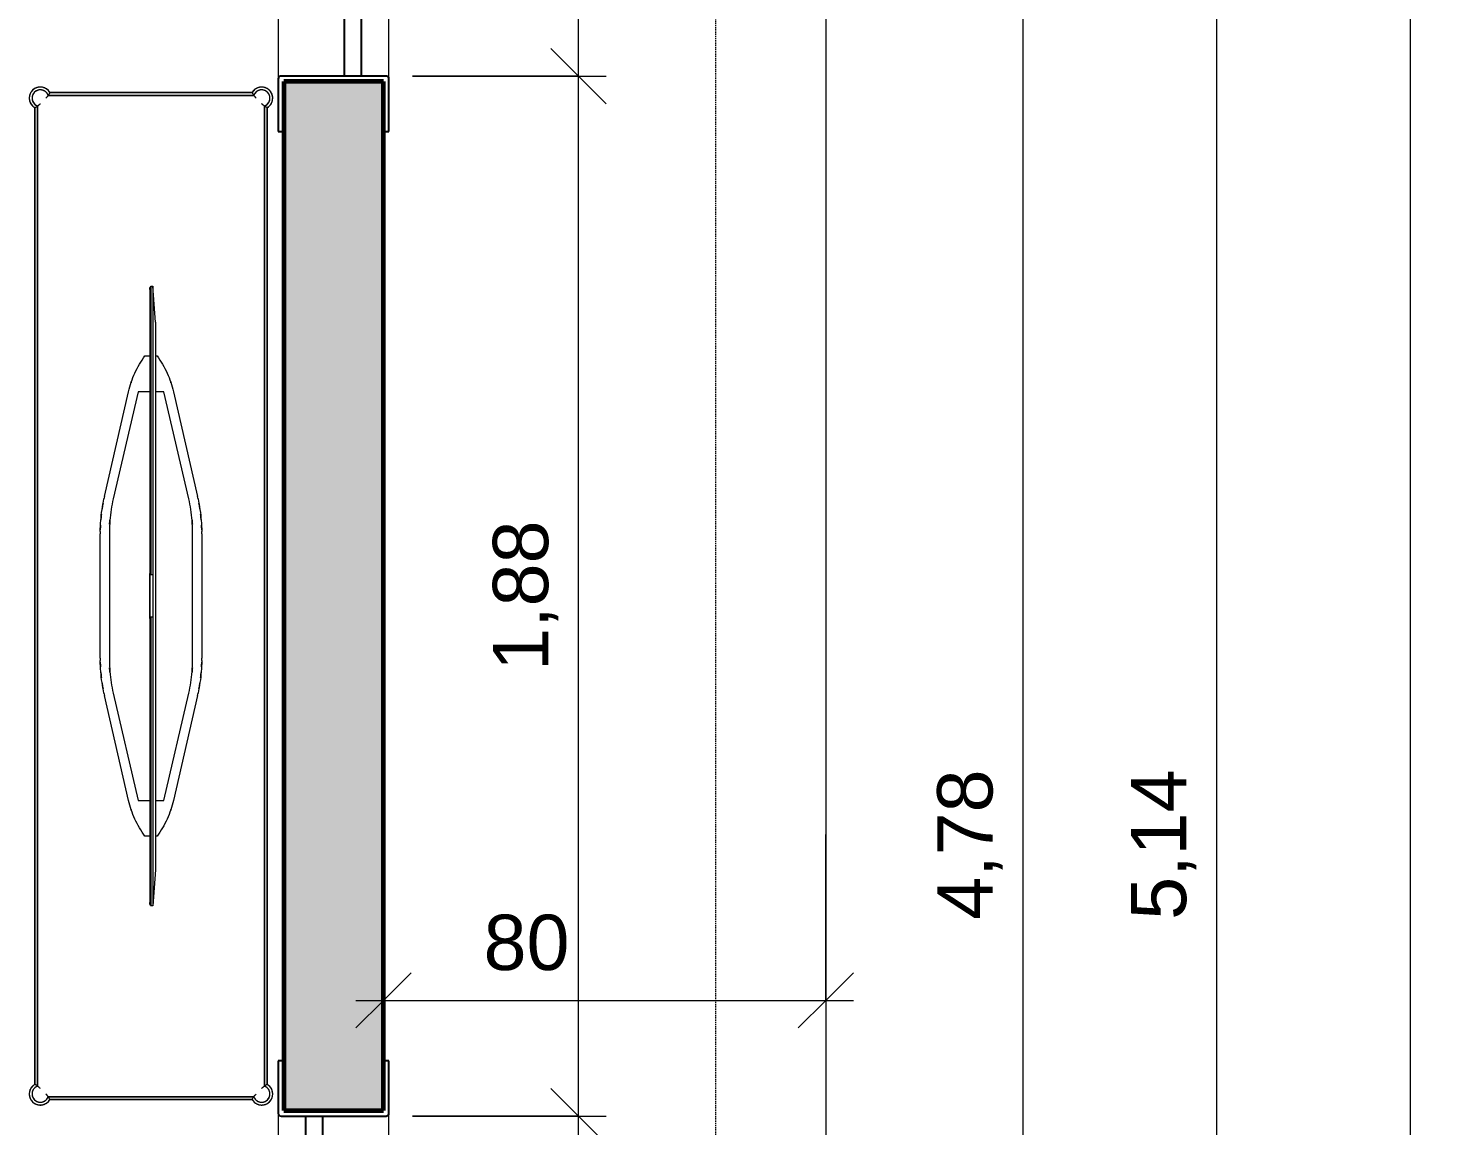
# Model space of a CAD drawing. Header units: millimetres. Extents: x -168557 to 193771, y -108373 to 197278.
# Drawn here: x 189040 to 191588, y -11267 to -9283 of the extents above; entities that cross this region are included whole.
import ezdxf

# ---------------------------------------------------------------- set-up
doc = ezdxf.new("R2010")
doc.units = ezdxf.units.MM
doc.linetypes.add('Overhead', pattern=[3.96875, 2.38125, -1.5875])
for name, color, linetype, lineweight in [('A-ANNO-DIMS', 211, 'Continuous', 9), ('A-ANNO-DIMS-50', 211, 'Continuous', 9), ('A-DETL', 90, 'Continuous', 9), ('A-FLOR-OVHD', 1, 'Overhead', 9), ('A-GLAZ', 151, 'Continuous', 9), ('A-WALL', 113, 'Continuous', 9), ('A-WALL-PATT', 111, 'Continuous', 25), ('I-FURN', 30, 'Continuous', 9)]:
    doc.layers.add(name, color=color, linetype=linetype, lineweight=lineweight)
doc.styles.add('@Arial Unicode MS_1', font='ARIALUNI.TTF', dxfattribs={"height": 100})
doc.dimstyles.new('CRT_-__Metros_-_Linha_de_chamada_3_5_mm_2', dxfattribs={"dimscale": 304.8, "dimtxt": 100.584485, "dimasz": 0.328084, "dimexe": 0.164042, "dimexo": 0.0625, "dimgap": 0.082021, "dimtad": 1, "dimdec": 0, "dimlfac": 0.1, "dimdsep": 46, "dimtxsty": '@Arial Unicode MS_1', "dimblk1": 'OBLIQUE', "dimblk2": 'OBLIQUE', "dimsah": 1, "dimcen": 0.09, "dimdle": 0.164042, "dimazin": 0, "dimtfac": 1, "dimtdec": 4, "dimtix": 1, "dimtmove": 0, "dimatfit": 3, "dimfxl": 0.984252, "dimfxlon": 1, "dimtvp": 1, "dimtolj": 1, "dimtzin": 0, "dimarcsym": 2})
doc.dimstyles.new('CRT_-__Metros_-_Linha_de_chamada_3_5_mm_3', dxfattribs={"dimscale": 304.8, "dimtxt": 100.584485, "dimasz": 0.328084, "dimexe": 0.164042, "dimexo": 0.0625, "dimgap": 0.082021, "dimtad": 1, "dimlfac": 0.001, "dimrnd": 0.01, "dimzin": 0, "dimdsep": 46, "dimtxsty": '@Arial Unicode MS_1', "dimblk1": 'OBLIQUE', "dimblk2": 'OBLIQUE', "dimsah": 1, "dimcen": 0.09, "dimdle": 0.164042, "dimazin": 0, "dimtfac": 1, "dimtdec": 4, "dimtix": 1, "dimtmove": 0, "dimatfit": 3, "dimfxl": 0.984252, "dimfxlon": 1, "dimtvp": 1, "dimtolj": 1, "dimtzin": 0, "dimarcsym": 2})
doc.dimstyles.new('CRT_-__Metros_-_Linha_de_chamada_3_5_mm_6', dxfattribs={"dimscale": 304.8, "dimtxt": 100.584485, "dimasz": 0.328084, "dimexe": 0.164042, "dimexo": 0.0625, "dimgap": 0.082021, "dimtad": 1, "dimdec": 0, "dimlfac": 0.1, "dimdsep": 46, "dimtxsty": '@Arial Unicode MS_1', "dimblk1": 'OBLIQUE', "dimblk2": 'OBLIQUE', "dimsah": 1, "dimcen": 0.09, "dimdle": 0.164042, "dimazin": 0, "dimtfac": 1, "dimtdec": 4, "dimtix": 1, "dimtmove": 2, "dimatfit": 3, "dimfxl": 0.984252, "dimfxlon": 1, "dimtvp": 1, "dimtolj": 1, "dimtzin": 0, "dimarcsym": 2})

# ---------------------------------------------------------------- blocks, each defined once
blk = doc.blocks.new('Janela basculante e folha fixa - 80 x 160 cm-4197830-TERREO')
at = {"layer": 'A-GLAZ', "lineweight": 25}
for p, q in [((-413.2, 100), (-508.2, 100)), ((-508.2, 100), (-508.2, 90)), ((-408.2, -95), (-408.2, 95)), ((391.8, 95), (391.8, -95)), ((491.8, 100), (396.8, 100)), ((491.8, 90), (491.8, 100)), ((-408.2, -50), (-408.2, -20)), ((-408.2, -20), (391.8, -20)), ((391.8, -20), (391.8, -50)), ((391.8, -50), (-408.2, -50)), ((-508.2, -90), (-508.2, -100)), ((-508.2, -100), (-413.2, -100)), ((396.8, -100), (491.8, -100)), ((491.8, -100), (491.8, -90))]:
    blk.add_line(p, q, dxfattribs=at)
at = {"layer": 'A-GLAZ'}
for p, q in [((-418.2, -90), (-418.2, 90)), ((396.8, 100), (-413.2, 100)), ((401.8, 90), (401.8, -90)), ((-413.2, -100), (396.8, -100))]:
    blk.add_line(p, q, dxfattribs=at)
at = {"layer": 'A-GLAZ', "lineweight": 25}
for centre, start, end in [((-413.2, 95), 360, 90), ((396.8, 95), 90, 180), ((-413.2, -95), 270, 360), ((396.8, -95), 180, 270)]:
    blk.add_arc(centre, 5, start, end, dxfattribs=at)
at = {"layer": 'A-GLAZ'}
for points, knots in [([(-413.2, 100), (-412.7, 100), (-412.1, 99.9), (-411.3, 99.6), (-410.8, 99.4), (-410.4, 99.2), (-410.1, 98.9), (-409.7, 98.6), (-409.4, 98.3), (-409.1, 98), (-408.8, 97.5), (-408.6, 96.9), (-408.3, 96.1), (-408.2, 95.4), (-408.2, 95)], [0, 0, 0, 0, 0.166667, 0.25, 0.333333, 0.375, 0.416667, 0.5, 0.541667, 0.583333, 0.666667, 0.75, 0.833333, 1, 1, 1, 1]), ([(396.8, 100), (396.4, 100), (395.7, 99.9), (394.9, 99.6), (394.4, 99.4), (394, 99.2), (393.7, 98.9), (393.3, 98.6), (393, 98.3), (392.8, 98), (392.5, 97.5), (392.2, 96.9), (391.9, 96.1), (391.8, 95.4), (391.8, 95)], [0, 0, 0, 0, 0.166667, 0.25, 0.333333, 0.375, 0.416667, 0.5, 0.541667, 0.583333, 0.666667, 0.75, 0.833333, 1, 1, 1, 1]), ([(-408.2, -95), (-408.2, -95.4), (-408.3, -96.1), (-408.6, -96.9), (-408.8, -97.5), (-409.1, -98), (-409.4, -98.3), (-409.7, -98.6), (-410.1, -99), (-410.6, -99.3), (-411, -99.5), (-411.4, -99.7), (-412.1, -99.9), (-412.7, -100), (-413.2, -100)], [0, 0, 0, 0, 0.166667, 0.25, 0.333333, 0.416667, 0.458333, 0.5, 0.583333, 0.666667, 0.708333, 0.75, 0.833333, 1, 1, 1, 1]), ([(391.8, -95), (391.8, -95.4), (391.9, -96.1), (392.2, -96.9), (392.5, -97.5), (392.8, -98), (393, -98.3), (393.3, -98.6), (393.8, -99), (394.2, -99.3), (394.6, -99.5), (395, -99.7), (395.7, -99.9), (396.4, -100), (396.8, -100)], [0, 0, 0, 0, 0.166667, 0.25, 0.333333, 0.416667, 0.458333, 0.5, 0.583333, 0.666667, 0.708333, 0.75, 0.833333, 1, 1, 1, 1])]:
    blk.add_open_spline(points, degree=3, knots=knots, dxfattribs=at)
blk = doc.blocks.new('Janela basculante e folha fixa - 80 x 160 cm-4197805-TERREO')
at = {"layer": 'A-GLAZ', "lineweight": 25}
for p, q in [((-413.2, 100), (-508.2, 100)), ((-508.2, 100), (-508.2, 90)), ((-408.2, -95), (-408.2, 95)), ((391.8, 95), (391.8, -95)), ((491.8, 100), (396.8, 100)), ((491.8, 90), (491.8, 100)), ((-408.2, -50), (-408.2, -20)), ((-408.2, -20), (391.8, -20)), ((391.8, -20), (391.8, -50)), ((391.8, -50), (-408.2, -50)), ((-508.2, -90), (-508.2, -100)), ((-508.2, -100), (-413.2, -100)), ((396.8, -100), (491.8, -100)), ((491.8, -100), (491.8, -90))]:
    blk.add_line(p, q, dxfattribs=at)
at = {"layer": 'A-GLAZ'}
for p, q in [((-418.2, -90), (-418.2, 90)), ((396.8, 100), (-413.2, 100)), ((401.8, 90), (401.8, -90)), ((-413.2, -100), (396.8, -100))]:
    blk.add_line(p, q, dxfattribs=at)
at = {"layer": 'A-GLAZ', "lineweight": 25}
for centre, start, end in [((-413.2, 95), 360, 90), ((396.8, 95), 90, 180), ((-413.2, -95), 270, 360), ((396.8, -95), 180, 270)]:
    blk.add_arc(centre, 5, start, end, dxfattribs=at)
at = {"layer": 'A-GLAZ'}
for points, knots in [([(-413.2, 100), (-412.7, 100), (-412.1, 99.9), (-411.3, 99.6), (-410.8, 99.4), (-410.4, 99.2), (-410.1, 98.9), (-409.7, 98.6), (-409.4, 98.3), (-409.1, 98), (-408.8, 97.5), (-408.6, 96.9), (-408.3, 96.1), (-408.2, 95.4), (-408.2, 95)], [0, 0, 0, 0, 0.166667, 0.25, 0.333333, 0.375, 0.416667, 0.5, 0.541667, 0.583333, 0.666667, 0.75, 0.833333, 1, 1, 1, 1]), ([(396.8, 100), (396.4, 100), (395.7, 99.9), (394.9, 99.6), (394.4, 99.4), (394, 99.2), (393.7, 98.9), (393.3, 98.6), (393, 98.3), (392.8, 98), (392.5, 97.5), (392.2, 96.9), (391.9, 96.1), (391.8, 95.4), (391.8, 95)], [0, 0, 0, 0, 0.166667, 0.25, 0.333333, 0.375, 0.416667, 0.5, 0.541667, 0.583333, 0.666667, 0.75, 0.833333, 1, 1, 1, 1]), ([(-408.2, -95), (-408.2, -95.4), (-408.3, -96.1), (-408.6, -96.9), (-408.8, -97.5), (-409.1, -98), (-409.4, -98.3), (-409.7, -98.6), (-410.1, -99), (-410.6, -99.3), (-411, -99.5), (-411.4, -99.7), (-412.1, -99.9), (-412.7, -100), (-413.2, -100)], [0, 0, 0, 0, 0.166667, 0.25, 0.333333, 0.416667, 0.458333, 0.5, 0.583333, 0.666667, 0.708333, 0.75, 0.833333, 1, 1, 1, 1]), ([(391.8, -95), (391.8, -95.4), (391.9, -96.1), (392.2, -96.9), (392.5, -97.5), (392.8, -98), (393, -98.3), (393.3, -98.6), (393.8, -99), (394.2, -99.3), (394.6, -99.5), (395, -99.7), (395.7, -99.9), (396.4, -100), (396.8, -100)], [0, 0, 0, 0, 0.166667, 0.25, 0.333333, 0.416667, 0.458333, 0.5, 0.583333, 0.666667, 0.708333, 0.75, 0.833333, 1, 1, 1, 1])]:
    blk.add_open_spline(points, degree=3, knots=knots, dxfattribs=at)
blk = doc.blocks.new('Blks_Mob_Mesa de Cabeceira Cômoda - Azul Petróleo-3563529-TERREO')
at = {"layer": 'I-FURN', "color": 254}
for p, q in [((885.9, 205), (-885.9, 205)), ((-885.9, 205), (885.9, 205)), ((882.7, 210), (-882.7, 210)), ((-882.7, 210), (882.7, 210)), ((-910, 182.7), (-910, -182.7)), ((-910, -182.7), (-910, 182.7)), ((-905, 185.9), (-905, -185.9)), ((-905, -185.9), (-905, 185.9)), ((905, -185.9), (905, 185.9)), ((905, 185.9), (905, -185.9)), ((910, -182.7), (910, 182.7)), ((910, 182.7), (910, -182.7)), ((-885.9, -205), (885.9, -205)), ((885.9, -205), (-885.9, -205)), ((-882.7, -210), (882.7, -210)), ((882.7, -210), (-882.7, -210))]:
    blk.add_line(p, q, dxfattribs=at)
at = {"layer": 'I-FURN', "color": 254, "flags": 128}
for points in [[(-882.7, 210), (-883.1, 210.7), (-883.5, 211.4), (-884, 212), (-884.5, 212.6), (-885, 213.2), (-885.6, 213.8), (-886.1, 214.4), (-886.7, 214.9), (-887.3, 215.5), (-887.9, 216), (-888.6, 216.4), (-889.3, 216.9), (-889.9, 217.3), (-890.6, 217.7), (-891.4, 218), (-892.1, 218.4), (-892.8, 218.7), (-893.6, 218.9), (-894.3, 219.2), (-895.1, 219.4), (-895.9, 219.6), (-896.7, 219.7), (-897.5, 219.8), (-898.3, 219.9), (-899.1, 220), (-899.9, 220), (-900.7, 220), (-901.5, 219.9), (-902.3, 219.9), (-903, 219.8), (-903.8, 219.6), (-904.6, 219.5), (-905.4, 219.3), (-906.2, 219), (-906.9, 218.8), (-907.7, 218.5), (-908.4, 218.2), (-909.1, 217.8), (-909.8, 217.4), (-910.5, 217), (-911.2, 216.6), (-911.8, 216.1), (-912.5, 215.6), (-913.1, 215.1), (-913.7, 214.6), (-914.2, 214), (-914.8, 213.5), (-915.3, 212.9), (-915.8, 212.2), (-916.3, 211.6), (-916.8, 210.9), (-917.2, 210.2), (-917.6, 209.6), (-917.9, 208.8), (-918.3, 208.1), (-918.6, 207.4), (-918.9, 206.6), (-919.1, 205.9), (-919.3, 205.1), (-919.5, 204.3), (-919.7, 203.5), (-919.8, 202.8), (-919.9, 202), (-920, 201.2), (-920, 200.4), (-920, 199.6), (-920, 198.8), (-919.9, 198), (-919.8, 197.2), (-919.7, 196.4), (-919.5, 195.6), (-919.3, 194.8), (-919.1, 194.1), (-918.8, 193.3), (-918.6, 192.5), (-918.2, 191.8), (-917.9, 191.1), (-917.5, 190.4), (-917.1, 189.7), (-916.7, 189), (-916.3, 188.3), (-915.8, 187.7), (-915.3, 187.1), (-914.7, 186.5), (-914.2, 185.9), (-913.6, 185.3), (-913, 184.8), (-912.4, 184.3), (-911.8, 183.8), (-911.1, 183.4), (-910.4, 182.9), (-910, 182.7)], [(-885.9, 205), (-886.1, 205.6), (-886.3, 206.1), (-886.6, 206.7), (-886.8, 207.2), (-887.1, 207.7), (-887.5, 208.2), (-887.8, 208.7), (-888.1, 209.2), (-888.5, 209.7), (-888.9, 210.1), (-889.3, 210.5), (-889.8, 211), (-890.2, 211.4), (-890.7, 211.7), (-891.2, 212.1), (-891.6, 212.5), (-892.1, 212.8), (-892.7, 213.1), (-893.2, 213.4), (-893.7, 213.6), (-894.3, 213.9), (-894.8, 214.1), (-895.4, 214.3), (-896, 214.5), (-896.6, 214.6), (-897.2, 214.7), (-897.7, 214.8), (-898.3, 214.9), (-898.9, 215), (-899.5, 215), (-900.1, 215), (-900.7, 215), (-901.3, 214.9), (-901.9, 214.9), (-902.5, 214.8), (-903.1, 214.7), (-903.7, 214.5), (-904.3, 214.4), (-904.8, 214.2), (-905.4, 214), (-906, 213.8), (-906.5, 213.5), (-907, 213.2), (-907.6, 212.9), (-908.1, 212.6), (-908.6, 212.3), (-909.1, 211.9), (-909.5, 211.6), (-910, 211.2), (-910.4, 210.8), (-910.9, 210.4), (-911.3, 209.9), (-911.6, 209.5), (-912, 209), (-912.4, 208.5), (-912.7, 208), (-913, 207.5), (-913.3, 207), (-913.6, 206.4), (-913.8, 205.9), (-914, 205.3), (-914.2, 204.7), (-914.4, 204.2), (-914.6, 203.6), (-914.7, 203), (-914.8, 202.4), (-914.9, 201.8), (-914.9, 201.2), (-915, 200.6), (-915, 200), (-915, 199.4), (-915, 198.8), (-914.9, 198.2), (-914.8, 197.6), (-914.7, 197), (-914.6, 196.5), (-914.4, 195.9), (-914.2, 195.3), (-914, 194.7), (-913.8, 194.2), (-913.6, 193.6), (-913.3, 193.1), (-913, 192.6), (-912.7, 192.1), (-912.4, 191.6), (-912, 191.1), (-911.7, 190.6), (-911.3, 190.1), (-910.9, 189.7), (-910.5, 189.3), (-910, 188.8), (-909.6, 188.5), (-909.1, 188.1), (-908.6, 187.7), (-908.1, 187.4), (-907.6, 187.1), (-907.1, 186.8), (-906.6, 186.5), (-906, 186.3), (-905.5, 186), (-905, 185.9)], [(910, 182.7), (910.7, 183.1), (911.4, 183.5), (912, 184), (912.6, 184.5), (913.2, 185), (913.8, 185.6), (914.4, 186.1), (914.9, 186.7), (915.5, 187.3), (916, 187.9), (916.4, 188.6), (916.9, 189.3), (917.3, 189.9), (917.7, 190.6), (918, 191.4), (918.4, 192.1), (918.7, 192.8), (918.9, 193.6), (919.2, 194.3), (919.4, 195.1), (919.6, 195.9), (919.7, 196.7), (919.8, 197.5), (919.9, 198.3), (920, 199.1), (920, 199.9), (920, 200.7), (919.9, 201.5), (919.9, 202.3), (919.8, 203), (919.6, 203.8), (919.5, 204.6), (919.3, 205.4), (919, 206.2), (918.8, 206.9), (918.5, 207.7), (918.2, 208.4), (917.8, 209.1), (917.4, 209.8), (917, 210.5), (916.6, 211.2), (916.1, 211.8), (915.6, 212.5), (915.1, 213.1), (914.6, 213.7), (914, 214.2), (913.5, 214.8), (912.9, 215.3), (912.2, 215.8), (911.6, 216.3), (910.9, 216.8), (910.2, 217.2), (909.6, 217.6), (908.8, 217.9), (908.1, 218.3), (907.4, 218.6), (906.6, 218.9), (905.9, 219.1), (905.1, 219.3), (904.3, 219.5), (903.5, 219.7), (902.8, 219.8), (902, 219.9), (901.2, 220), (900.4, 220), (899.6, 220), (898.8, 220), (898, 219.9), (897.2, 219.8), (896.4, 219.7), (895.6, 219.5), (894.8, 219.3), (894.1, 219.1), (893.3, 218.8), (892.5, 218.6), (891.8, 218.2), (891.1, 217.9), (890.4, 217.5), (889.7, 217.1), (889, 216.7), (888.3, 216.3), (887.7, 215.8), (887.1, 215.3), (886.5, 214.7), (885.9, 214.2), (885.3, 213.6), (884.8, 213), (884.3, 212.4), (883.8, 211.8), (883.4, 211.1), (882.9, 210.4), (882.7, 210)], [(905, 185.9), (905.6, 186.1), (906.1, 186.3), (906.7, 186.6), (907.2, 186.8), (907.7, 187.1), (908.2, 187.5), (908.7, 187.8), (909.2, 188.1), (909.7, 188.5), (910.1, 188.9), (910.5, 189.3), (911, 189.8), (911.4, 190.2), (911.7, 190.7), (912.1, 191.2), (912.5, 191.6), (912.8, 192.1), (913.1, 192.7), (913.4, 193.2), (913.6, 193.7), (913.9, 194.3), (914.1, 194.8), (914.3, 195.4), (914.5, 196), (914.6, 196.6), (914.7, 197.2), (914.8, 197.7), (914.9, 198.3), (915, 198.9), (915, 199.5), (915, 200.1), (915, 200.7), (914.9, 201.3), (914.9, 201.9), (914.8, 202.5), (914.7, 203.1), (914.5, 203.7), (914.4, 204.3), (914.2, 204.8), (914, 205.4), (913.8, 206), (913.5, 206.5), (913.2, 207), (912.9, 207.6), (912.6, 208.1), (912.3, 208.6), (911.9, 209.1), (911.6, 209.5), (911.2, 210), (910.8, 210.4), (910.4, 210.9), (909.9, 211.3), (909.5, 211.6), (909, 212), (908.5, 212.4), (908, 212.7), (907.5, 213), (907, 213.3), (906.4, 213.6), (905.9, 213.8), (905.3, 214), (904.7, 214.2), (904.2, 214.4), (903.6, 214.6), (903, 214.7), (902.4, 214.8), (901.8, 214.9), (901.2, 214.9), (900.6, 215), (900, 215), (899.4, 215), (898.8, 215), (898.2, 214.9), (897.6, 214.8), (897, 214.7), (896.5, 214.6), (895.9, 214.4), (895.3, 214.2), (894.7, 214), (894.2, 213.8), (893.6, 213.6), (893.1, 213.3), (892.6, 213), (892.1, 212.7), (891.6, 212.4), (891.1, 212), (890.6, 211.7), (890.1, 211.3), (889.7, 210.9), (889.3, 210.5), (888.8, 210), (888.5, 209.6), (888.1, 209.1), (887.7, 208.6), (887.4, 208.1), (887.1, 207.6), (886.8, 207.1), (886.5, 206.6), (886.3, 206), (886, 205.5), (885.9, 205)], [(-910, -182.7), (-910.7, -183.1), (-911.4, -183.5), (-912, -184), (-912.6, -184.5), (-913.2, -185), (-913.8, -185.6), (-914.4, -186.1), (-914.9, -186.7), (-915.5, -187.3), (-916, -187.9), (-916.4, -188.6), (-916.9, -189.3), (-917.3, -189.9), (-917.7, -190.6), (-918, -191.4), (-918.4, -192.1), (-918.7, -192.8), (-918.9, -193.6), (-919.2, -194.3), (-919.4, -195.1), (-919.6, -195.9), (-919.7, -196.7), (-919.8, -197.5), (-919.9, -198.3), (-920, -199.1), (-920, -199.9), (-920, -200.7), (-919.9, -201.5), (-919.9, -202.3), (-919.8, -203), (-919.6, -203.8), (-919.5, -204.6), (-919.3, -205.4), (-919, -206.2), (-918.8, -206.9), (-918.5, -207.7), (-918.2, -208.4), (-917.8, -209.1), (-917.4, -209.8), (-917, -210.5), (-916.6, -211.2), (-916.1, -211.8), (-915.6, -212.5), (-915.1, -213.1), (-914.6, -213.7), (-914, -214.2), (-913.5, -214.8), (-912.9, -215.3), (-912.2, -215.8), (-911.6, -216.3), (-910.9, -216.8), (-910.2, -217.2), (-909.6, -217.6), (-908.8, -217.9), (-908.1, -218.3), (-907.4, -218.6), (-906.6, -218.9), (-905.9, -219.1), (-905.1, -219.3), (-904.3, -219.5), (-903.5, -219.7), (-902.8, -219.8), (-902, -219.9), (-901.2, -220), (-900.4, -220), (-899.6, -220), (-898.8, -220), (-898, -219.9), (-897.2, -219.8), (-896.4, -219.7), (-895.6, -219.5), (-894.8, -219.3), (-894.1, -219.1), (-893.3, -218.8), (-892.5, -218.6), (-891.8, -218.2), (-891.1, -217.9), (-890.4, -217.5), (-889.7, -217.1), (-889, -216.7), (-888.3, -216.3), (-887.7, -215.8), (-887.1, -215.3), (-886.5, -214.7), (-885.9, -214.2), (-885.3, -213.6), (-884.8, -213), (-884.3, -212.4), (-883.8, -211.8), (-883.4, -211.1), (-882.9, -210.4), (-882.7, -210)], [(-905, -185.9), (-905.6, -186.1), (-906.1, -186.3), (-906.7, -186.6), (-907.2, -186.8), (-907.7, -187.1), (-908.2, -187.5), (-908.7, -187.8), (-909.2, -188.1), (-909.7, -188.5), (-910.1, -188.9), (-910.5, -189.3), (-911, -189.8), (-911.4, -190.2), (-911.7, -190.7), (-912.1, -191.2), (-912.5, -191.6), (-912.8, -192.1), (-913.1, -192.7), (-913.4, -193.2), (-913.6, -193.7), (-913.9, -194.3), (-914.1, -194.8), (-914.3, -195.4), (-914.5, -196), (-914.6, -196.6), (-914.7, -197.2), (-914.8, -197.7), (-914.9, -198.3), (-915, -198.9), (-915, -199.5), (-915, -200.1), (-915, -200.7), (-914.9, -201.3), (-914.9, -201.9), (-914.8, -202.5), (-914.7, -203.1), (-914.5, -203.7), (-914.4, -204.3), (-914.2, -204.8), (-914, -205.4), (-913.8, -206), (-913.5, -206.5), (-913.2, -207), (-912.9, -207.6), (-912.6, -208.1), (-912.3, -208.6), (-911.9, -209.1), (-911.6, -209.5), (-911.2, -210), (-910.8, -210.4), (-910.4, -210.9), (-909.9, -211.3), (-909.5, -211.6), (-909, -212), (-908.5, -212.4), (-908, -212.7), (-907.5, -213), (-907, -213.3), (-906.4, -213.6), (-905.9, -213.8), (-905.3, -214), (-904.7, -214.2), (-904.2, -214.4), (-903.6, -214.6), (-903, -214.7), (-902.4, -214.8), (-901.8, -214.9), (-901.2, -214.9), (-900.6, -215), (-900, -215), (-899.4, -215), (-898.8, -215), (-898.2, -214.9), (-897.6, -214.8), (-897, -214.7), (-896.5, -214.6), (-895.9, -214.4), (-895.3, -214.2), (-894.7, -214), (-894.2, -213.8), (-893.6, -213.6), (-893.1, -213.3), (-892.6, -213), (-892.1, -212.7), (-891.6, -212.4), (-891.1, -212), (-890.6, -211.7), (-890.1, -211.3), (-889.7, -210.9), (-889.3, -210.5), (-888.8, -210), (-888.5, -209.6), (-888.1, -209.1), (-887.7, -208.6), (-887.4, -208.1), (-887.1, -207.6), (-886.8, -207.1), (-886.5, -206.6), (-886.3, -206), (-886, -205.5), (-885.9, -205)], [(882.7, -210), (883.1, -210.7), (883.5, -211.4), (884, -212), (884.5, -212.6), (885, -213.2), (885.6, -213.8), (886.1, -214.4), (886.7, -214.9), (887.3, -215.5), (887.9, -216), (888.6, -216.4), (889.3, -216.9), (889.9, -217.3), (890.6, -217.7), (891.4, -218), (892.1, -218.4), (892.8, -218.7), (893.6, -218.9), (894.3, -219.2), (895.1, -219.4), (895.9, -219.6), (896.7, -219.7), (897.5, -219.8), (898.3, -219.9), (899.1, -220), (899.9, -220), (900.7, -220), (901.5, -219.9), (902.3, -219.9), (903, -219.8), (903.8, -219.6), (904.6, -219.5), (905.4, -219.3), (906.2, -219), (906.9, -218.8), (907.7, -218.5), (908.4, -218.2), (909.1, -217.8), (909.8, -217.4), (910.5, -217), (911.2, -216.6), (911.8, -216.1), (912.5, -215.6), (913.1, -215.1), (913.7, -214.6), (914.2, -214), (914.8, -213.5), (915.3, -212.9), (915.8, -212.2), (916.3, -211.6), (916.8, -210.9), (917.2, -210.2), (917.6, -209.6), (917.9, -208.8), (918.3, -208.1), (918.6, -207.4), (918.9, -206.6), (919.1, -205.9), (919.3, -205.1), (919.5, -204.3), (919.7, -203.5), (919.8, -202.8), (919.9, -202), (920, -201.2), (920, -200.4), (920, -199.6), (920, -198.8), (919.9, -198), (919.8, -197.2), (919.7, -196.4), (919.5, -195.6), (919.3, -194.8), (919.1, -194.1), (918.8, -193.3), (918.6, -192.5), (918.2, -191.8), (917.9, -191.1), (917.5, -190.4), (917.1, -189.7), (916.7, -189), (916.3, -188.3), (915.8, -187.7), (915.3, -187.1), (914.7, -186.5), (914.2, -185.9), (913.6, -185.3), (913, -184.8), (912.4, -184.3), (911.8, -183.8), (911.1, -183.4), (910.4, -182.9), (910, -182.7)], [(885.9, -205), (886.1, -205.6), (886.3, -206.1), (886.6, -206.7), (886.8, -207.2), (887.1, -207.7), (887.5, -208.2), (887.8, -208.7), (888.1, -209.2), (888.5, -209.7), (888.9, -210.1), (889.3, -210.5), (889.8, -211), (890.2, -211.4), (890.7, -211.7), (891.2, -212.1), (891.6, -212.5), (892.1, -212.8), (892.7, -213.1), (893.2, -213.4), (893.7, -213.6), (894.3, -213.9), (894.8, -214.1), (895.4, -214.3), (896, -214.5), (896.6, -214.6), (897.2, -214.7), (897.7, -214.8), (898.3, -214.9), (898.9, -215), (899.5, -215), (900.1, -215), (900.7, -215), (901.3, -214.9), (901.9, -214.9), (902.5, -214.8), (903.1, -214.7), (903.7, -214.5), (904.3, -214.4), (904.8, -214.2), (905.4, -214), (906, -213.8), (906.5, -213.5), (907, -213.2), (907.6, -212.9), (908.1, -212.6), (908.6, -212.3), (909.1, -211.9), (909.5, -211.6), (910, -211.2), (910.4, -210.8), (910.9, -210.4), (911.3, -209.9), (911.6, -209.5), (912, -209), (912.4, -208.5), (912.7, -208), (913, -207.5), (913.3, -207), (913.6, -206.4), (913.8, -205.9), (914, -205.3), (914.2, -204.7), (914.4, -204.2), (914.6, -203.6), (914.7, -203), (914.8, -202.4), (914.9, -201.8), (914.9, -201.2), (915, -200.6), (915, -200), (915, -199.4), (915, -198.8), (914.9, -198.2), (914.8, -197.6), (914.7, -197), (914.6, -196.5), (914.4, -195.9), (914.2, -195.3), (914, -194.7), (913.8, -194.2), (913.6, -193.6), (913.3, -193.1), (913, -192.6), (912.7, -192.1), (912.4, -191.6), (912, -191.1), (911.7, -190.6), (911.3, -190.1), (910.9, -189.7), (910.5, -189.3), (910, -188.8), (909.6, -188.5), (909.1, -188.1), (908.6, -187.7), (908.1, -187.4), (907.6, -187.1), (907.1, -186.8), (906.6, -186.5), (906, -186.3), (905.5, -186), (905, -185.9)]]:
    blk.add_lwpolyline(points, dxfattribs=at)
at = {"layer": 'I-FURN', "color": 254}
for centre, radius, start, end in [((-900, 200), 20, 60.8343, 240), ((-900, 200), 15, 137.0958, 250.5288), ((-900, 200), 15, 49.4509, 135), ((-900, 200), 20, 30, 60), ((-900, 200), 15, 19.4712, 48.3534), ((900, 200), 20, 300, 150), ((900, 200), 15, 289.4712, 160.5288), ((-900, -200), 20, 120, 223.9726), ((-900, -200), 15, 109.4712, 310.5491), ((900, -200), 15, 199.4712, 70.5288), ((900, -200), 20, 316.0274, 60), ((-900, -200), 20, 224.9398, 315), ((-900, -200), 15, 311.6466, 340.5288), ((-900, -200), 20, 316.0274, 330), ((900, -200), 20, 210, 223.9726), ((900, -200), 20, 225, 315)]:
    blk.add_arc(centre, radius, start, end, dxfattribs=at)
for points, knots in [([(-885.9, 205), (-885.9, 205), (-885.9, 204.9), (-886.1, 204.6), (-886.3, 204.4), (-886.6, 204), (-886.8, 203.7), (-887.1, 203.3), (-887.6, 202.7), (-888, 202.2), (-888.4, 201.8), (-889, 201), (-889.5, 200.5), (-890, 200)], [0, 0, 0, 0, 0.142857, 0.214286, 0.285714, 0.357143, 0.428571, 0.5, 0.571429, 0.678571, 0.732143, 0.785714, 1, 1, 1, 1]), ([(-882.7, 210), (-882.7, 210), (-882.7, 209.9), (-883, 209.5), (-883.3, 208.9), (-883.7, 208.4), (-884, 207.8), (-884.3, 207.3), (-884.6, 206.8), (-885.1, 206.1), (-885.5, 205.5), (-885.9, 205)], [0, 0, 0, 0, 0.142857, 0.285714, 0.428571, 0.5, 0.571429, 0.678571, 0.732143, 0.785714, 1, 1, 1, 1]), ([(882.7, 210), (882.7, 210), (882.8, 209.9), (883, 209.5), (883.1, 209.2), (883.4, 208.8), (883.7, 208.4), (884, 207.8), (884.5, 207), (885.2, 206), (885.6, 205.3), (885.9, 205)], [-1, -1, -1, -1, -0.785714, -0.732143, -0.678571, -0.571429, -0.5, -0.428571, -0.285714, -0.142857, 0, 0, 0, 0]), ([(885.9, 205), (885.9, 205), (885.9, 205), (886, 204.8), (886.1, 204.6), (886.2, 204.5), (886.3, 204.3), (886.5, 204.1), (886.8, 203.7), (887.1, 203.3), (887.5, 202.8), (887.9, 202.4), (888.4, 201.7), (889.1, 200.9), (889.7, 200.3), (890, 200)], [-1, -1, -1, -1, -0.892857, -0.839286, -0.785714, -0.732143, -0.705357, -0.678571, -0.571429, -0.5, -0.428571, -0.357143, -0.285714, -0.142857, 0, 0, 0, 0]), ([(-910, 182.7), (-910, 182.7), (-909.9, 182.8), (-909.5, 183), (-909.2, 183.1), (-908.8, 183.4), (-908.4, 183.7), (-907.8, 184), (-907, 184.5), (-906, 185.2), (-905.3, 185.6), (-905, 185.9)], [-1, -1, -1, -1, -0.785714, -0.732143, -0.678571, -0.571429, -0.5, -0.428571, -0.285714, -0.142857, 0, 0, 0, 0]), ([(-905, 185.9), (-905, 185.9), (-905, 185.9), (-904.8, 186), (-904.6, 186.1), (-904.5, 186.2), (-904.3, 186.3), (-904.1, 186.5), (-903.7, 186.8), (-903.3, 187.1), (-902.8, 187.5), (-902.4, 187.9), (-901.7, 188.4), (-900.9, 189.1), (-900.3, 189.7), (-900, 190)], [-1, -1, -1, -1, -0.892857, -0.839286, -0.785714, -0.732143, -0.705357, -0.678571, -0.571429, -0.5, -0.428571, -0.357143, -0.285714, -0.142857, 0, 0, 0, 0]), ([(905, 185.9), (905, 185.9), (904.9, 185.9), (904.6, 186.1), (904.4, 186.3), (904, 186.6), (903.7, 186.8), (903.3, 187.1), (902.7, 187.6), (902.2, 188), (901.8, 188.4), (901, 189), (900.5, 189.5), (900, 190)], [0, 0, 0, 0, 0.142857, 0.214286, 0.285714, 0.357143, 0.428571, 0.5, 0.571429, 0.678571, 0.732143, 0.785714, 1, 1, 1, 1]), ([(910, 182.7), (910, 182.7), (909.9, 182.7), (909.5, 183), (908.9, 183.3), (908.4, 183.7), (907.8, 184), (907.3, 184.3), (906.8, 184.6), (906.1, 185.1), (905.5, 185.5), (905, 185.9)], [0, 0, 0, 0, 0.142857, 0.285714, 0.428571, 0.5, 0.571429, 0.678571, 0.732143, 0.785714, 1, 1, 1, 1]), ([(-910, -182.7), (-910, -182.7), (-909.9, -182.7), (-909.5, -183), (-908.9, -183.3), (-908.4, -183.7), (-907.8, -184), (-907.3, -184.3), (-906.8, -184.6), (-906.1, -185.1), (-905.5, -185.5), (-905, -185.9)], [0, 0, 0, 0, 0.142857, 0.285714, 0.428571, 0.5, 0.571429, 0.678571, 0.732143, 0.785714, 1, 1, 1, 1]), ([(-905, -185.9), (-905, -185.9), (-904.9, -185.9), (-904.6, -186.1), (-904.4, -186.3), (-904, -186.6), (-903.7, -186.8), (-903.3, -187.1), (-902.7, -187.6), (-902.2, -188), (-901.8, -188.4), (-901, -189), (-900.5, -189.5), (-900, -190)], [0, 0, 0, 0, 0.142857, 0.214286, 0.285714, 0.357143, 0.428571, 0.5, 0.571429, 0.678571, 0.732143, 0.785714, 1, 1, 1, 1]), ([(-885.9, -205), (-885.9, -205), (-885.9, -205), (-886, -204.8), (-886.1, -204.6), (-886.2, -204.5), (-886.3, -204.3), (-886.5, -204.1), (-886.8, -203.7), (-887.1, -203.3), (-887.5, -202.8), (-887.9, -202.4), (-888.4, -201.7), (-889.1, -200.9), (-889.7, -200.3), (-890, -200)], [-1, -1, -1, -1, -0.892857, -0.839286, -0.785714, -0.732143, -0.705357, -0.678571, -0.571429, -0.5, -0.428571, -0.357143, -0.285714, -0.142857, 0, 0, 0, 0]), ([(890, -200), (889.5, -200.5), (889, -201), (888.4, -201.8), (888, -202.2), (887.6, -202.7), (887.1, -203.3), (886.8, -203.7), (886.6, -204), (886.3, -204.4), (886.1, -204.6), (885.9, -204.9), (885.9, -205), (885.9, -205)], [-1, -1, -1, -1, -0.785714, -0.732143, -0.678571, -0.571429, -0.5, -0.428571, -0.357143, -0.285714, -0.214286, -0.142857, 0, 0, 0, 0]), ([(905, -185.9), (905, -185.9), (905, -185.9), (904.8, -186), (904.6, -186.1), (904.5, -186.2), (904.3, -186.3), (904.1, -186.5), (903.7, -186.8), (903.3, -187.1), (902.8, -187.5), (902.4, -187.9), (901.7, -188.4), (900.9, -189.1), (900.3, -189.7), (900, -190)], [-1, -1, -1, -1, -0.892857, -0.839286, -0.785714, -0.732143, -0.705357, -0.678571, -0.571429, -0.5, -0.428571, -0.357143, -0.285714, -0.142857, 0, 0, 0, 0]), ([(910, -182.7), (910, -182.7), (909.9, -182.8), (909.5, -183), (909.2, -183.1), (908.8, -183.4), (908.4, -183.7), (907.8, -184), (907, -184.5), (906, -185.2), (905.3, -185.6), (905, -185.9)], [-1, -1, -1, -1, -0.785714, -0.732143, -0.678571, -0.571429, -0.5, -0.428571, -0.285714, -0.142857, 0, 0, 0, 0]), ([(-882.7, -210), (-882.7, -210), (-882.8, -209.9), (-883, -209.5), (-883.1, -209.2), (-883.4, -208.8), (-883.7, -208.4), (-884, -207.8), (-884.5, -207), (-885.2, -206), (-885.6, -205.3), (-885.9, -205)], [-1, -1, -1, -1, -0.785714, -0.732143, -0.678571, -0.571429, -0.5, -0.428571, -0.285714, -0.142857, 0, 0, 0, 0]), ([(885.9, -205), (885.5, -205.5), (885.1, -206.1), (884.6, -206.8), (884.3, -207.3), (884, -207.8), (883.7, -208.4), (883.3, -208.9), (883, -209.5), (882.7, -209.9), (882.7, -210), (882.7, -210)], [-1, -1, -1, -1, -0.785714, -0.732143, -0.678571, -0.571429, -0.5, -0.428571, -0.285714, -0.142857, 0, 0, 0, 0])]:
    blk.add_open_spline(points, degree=3, knots=knots, dxfattribs=at)
blk = doc.blocks.new('Blks_Elet_Samsung_Smart TV - 50_-2517216-TERREO')
at = {"layer": 'I-FURN', "color": 254}
for p, q in [((-369.4, 40.4), (-179.7, 84.1)), ((-112.4, 91.8), (112.4, 91.8)), ((179.7, 84.1), (369.4, 40.4)), ((-175.5, 68.4), (-369.4, 23.3)), ((116.6, 75.1), (-116.6, 75.1)), ((369.4, 23.3), (175.5, 68.4)), ((-495.1, 8.2), (-560, 3.3)), ((-560, 0), (-560, 3.3)), ((-560, 3.3), (-38.1, 3.3)), ((-560, 0), (-38.1, 0)), ((-495.1, 8.2), (495.1, 8.2)), ((-434.1, 8.2), (-434.1, 11)), ((-369.4, 23.3), (-369.4, 8.2)), ((-38.1, 3.3), (-29.5, 3.3)), ((-38.1, 3.3), (-38.1, 0)), ((-29.5, 3.3), (-22.2, 3.3)), ((-22.2, 3.3), (21.9, 3.3)), ((21.9, 3.3), (29.2, 3.3)), ((29.2, 3.3), (37.8, 3.3)), ((37.8, 3.3), (560, 3.3)), ((37.8, 0), (37.8, 3.3)), ((37.8, 0), (560, 0)), ((369.4, 8.2), (369.4, 23.3)), ((434.1, 11), (434.1, 8.2)), ((495.1, 8.2), (560, 3.3)), ((560, 3.3), (560, 0)), ((-554, -2.4), (554, -2.4)), ((-554, -2.4), (554, -2.4)), ((-434.1, -11), (-434.1, -2.2)), ((-369.4, -2.2), (-369.4, -23.3)), ((-369.4, -23.3), (-175.5, -68.4)), ((-29.5, -1.8), (-40.6, -1.8)), ((-22.2, -1.8), (-29.5, -1.8)), ((21.9, -1.8), (-22.2, -1.8)), ((29.2, -1.8), (21.9, -1.8)), ((40.4, -1.8), (29.2, -1.8)), ((175.5, -68.4), (369.4, -23.3)), ((369.4, -23.3), (369.4, -2.2)), ((434.1, -2.2), (434.1, -11)), ((-179.7, -84.1), (-369.4, -40.4)), ((369.4, -40.4), (179.7, -84.1)), ((-116.6, -75.1), (116.6, -75.1)), ((112.4, -91.8), (-112.4, -91.8))]:
    blk.add_line(p, q, dxfattribs=at)
at = {"layer": 'I-FURN', "color": 254, "flags": 128}
for points in [[(-38.1, 0), (-39.3, -1), (-40.6, -1.8)], [(40.4, -1.8), (39, -1), (37.8, 0)]]:
    blk.add_lwpolyline(points, dxfattribs=at)
at = {"layer": 'I-FURN', "color": 254}
for centre, start, end in [((-112.4, -208.2), 90, 90.8115), ((112.4, -208.2), 89.1885, 90), ((-112.4, 208.2), 269.1885, 270), ((112.4, 208.2), 270, 270.8115)]:
    blk.add_arc(centre, 300, start, end, dxfattribs=at)
for centre, start_param, end_param in [((-112.5, -224.6), 0.206207, 0.220244), ((112.5, -224.6), 6.062941, 6.076978), ((-112.5, 224.6), 2.921348, 2.935386), ((112.5, 224.6), 3.3478, 3.361837)]:
    blk.add_ellipse(centre, major_axis=(0, 316.4), ratio=0.971873, start_param=start_param, end_param=end_param, dxfattribs=at)
for points in [[(-177.6, 84.6), (-177.8, 84.5), (-178, 84.5), (-178.2, 84.4)], [(-175.5, 85), (-169.1, 86.4), (-156.3, 88.7), (-136.5, 91), (-123.3, 91.6), (-116.6, 91.7)], [(-119.4, 91.7), (-122.2, 91.6), (-125.1, 91.5), (-127.9, 91.4)], [(116.6, 91.7), (123.3, 91.6), (136.6, 91), (156.3, 88.7), (169.1, 86.4), (175.5, 85)], [(127.9, 91.4), (125.1, 91.5), (122.2, 91.6), (119.4, 91.7)], [(178.2, 84.4), (178, 84.5), (177.8, 84.5), (177.6, 84.6)], [(-116.6, 75.1), (-123.3, 75.1), (-136.6, 74.6), (-156.4, 72.3), (-169.2, 69.9), (-175.5, 68.4)], [(-137.5, 74.3), (-134.9, 74.5), (-132.3, 74.7), (-129.8, 74.8)], [(175.5, 68.4), (169.2, 69.9), (156.3, 72.3), (136.6, 74.6), (123.3, 75.1), (116.6, 75.1)], [(129.7, 74.8), (132.3, 74.7), (134.9, 74.5), (137.5, 74.3)], [(-434.1, 11), (-424.3, 18), (-403.4, 30.2), (-380.9, 37.8), (-369.4, 40.4)], [(-385.7, 35.8), (-386, 35.7), (-386.2, 35.7), (-386.4, 35.6)], [(369.4, 40.4), (380.9, 37.8), (403.5, 30.2), (424.3, 18), (434.1, 11)], [(386.4, 35.6), (386.2, 35.7), (386, 35.7), (385.7, 35.8)], [(-554.3, -2.4), (-554.2, -2.4), (-554.1, -2.4), (-554, -2.4)], [(-369.4, -40.4), (-380.9, -37.8), (-403.5, -30.2), (-424.3, -18), (-434.1, -11)], [(434.1, -11), (424.3, -18), (403.4, -30.2), (380.9, -37.8), (369.4, -40.4)], [(554.3, -2.4), (554.2, -2.4), (554.1, -2.4), (554, -2.4)], [(-386.4, -35.6), (-386.2, -35.7), (-386, -35.7), (-385.7, -35.8)], [(385.7, -35.8), (386, -35.7), (386.2, -35.7), (386.4, -35.6)], [(-175.5, -68.4), (-169.2, -69.9), (-156.3, -72.3), (-136.6, -74.6), (-123.3, -75.1), (-116.6, -75.1)], [(-129.7, -74.8), (-132.3, -74.7), (-134.9, -74.5), (-137.5, -74.3)], [(116.6, -75.1), (123.3, -75.1), (136.6, -74.6), (156.4, -72.3), (169.2, -69.9), (175.5, -68.4)], [(137.5, -74.3), (134.9, -74.5), (132.3, -74.7), (129.8, -74.8)], [(-178.2, -84.4), (-178, -84.5), (-177.8, -84.5), (-177.6, -84.6)], [(-116.6, -91.7), (-123.3, -91.6), (-136.5, -91), (-156.3, -88.7), (-169.1, -86.4), (-175.5, -85)], [(-127.9, -91.4), (-125.1, -91.5), (-122.2, -91.6), (-119.4, -91.7)], [(175.5, -85), (169.1, -86.4), (156.3, -88.7), (136.6, -91), (123.3, -91.6), (116.6, -91.7)], [(119.4, -91.7), (122.2, -91.6), (125.1, -91.5), (127.9, -91.4)], [(177.6, -84.6), (177.8, -84.5), (178, -84.5), (178.2, -84.4)]]:
    blk.add_open_spline(points, degree=3, dxfattribs=at)
for points, knots in [([(-157.6, 88.3), (-158.1, 88.3), (-161.3, 87.8), (-164.5, 87.2), (-167.3, 86.7)], [0.6431294, 0.6431294, 0.6431294, 0.6431294, 0.6666667, 0.8089402, 0.8089402, 0.8089402, 0.8089402]), ([(-137.9, 90.7), (-138.4, 90.6), (-141.7, 90.3), (-144.9, 90), (-147.8, 89.7)], [0.3100577, 0.3100577, 0.3100577, 0.3100577, 0.3333333, 0.4757429, 0.4757429, 0.4757429, 0.4757429]), ([(147.8, 89.7), (145, 90), (141.7, 90.3), (138.4, 90.6), (137.9, 90.7)], [0.5241616, 0.5241616, 0.5241616, 0.5241616, 0.6666667, 0.6898585, 0.6898585, 0.6898585, 0.6898585]), ([(167.3, 86.7), (164.5, 87.2), (161.3, 87.8), (158.1, 88.3), (157.6, 88.3)], [0.1913254, 0.1913254, 0.1913254, 0.1913254, 0.3333333, 0.3567758, 0.3567758, 0.3567758, 0.3567758]), ([(-554, -2.4), (-554.1, -2.4), (-554.4, -2.4), (-554.8, -2.3), (-555.5, -2.3), (-556.4, -2.1), (-557.4, -1.7), (-558.6, -1.1), (-559.5, -0.5), (-560, 0)], [-0.6227346, -0.6227346, -0.6227346, -0.6227346, -0.6, -0.55, -0.5, -0.4, -0.3, -0.2, 0, 0, 0, 0]), ([(560, 0), (559.5, -0.5), (558.6, -1.1), (557.4, -1.7), (556.4, -2.1), (555.3, -2.3), (554.5, -2.4), (554.1, -2.4), (554, -2.4)], [0, 0, 0, 0, 0.2, 0.3, 0.4, 0.5, 0.6, 0.6227346, 0.6227346, 0.6227346, 0.6227346]), ([(-167.3, -86.7), (-164.5, -87.2), (-161.3, -87.8), (-158.1, -88.3), (-157.6, -88.3)], [0.1910598, 0.1910598, 0.1910598, 0.1910598, 0.3333333, 0.3568706, 0.3568706, 0.3568706, 0.3568706]), ([(-147.8, -89.7), (-144.9, -90), (-141.7, -90.3), (-138.4, -90.6), (-137.9, -90.7)], [0.5242571, 0.5242571, 0.5242571, 0.5242571, 0.6666667, 0.6899423, 0.6899423, 0.6899423, 0.6899423]), ([(137.9, -90.7), (138.4, -90.6), (141.7, -90.3), (145, -90), (147.8, -89.7)], [0.3101415, 0.3101415, 0.3101415, 0.3101415, 0.3333333, 0.4758384, 0.4758384, 0.4758384, 0.4758384]), ([(157.6, -88.3), (158.1, -88.3), (161.3, -87.8), (164.5, -87.2), (167.3, -86.7)], [0.6432242, 0.6432242, 0.6432242, 0.6432242, 0.6666667, 0.8086746, 0.8086746, 0.8086746, 0.8086746])]:
    blk.add_open_spline(points, degree=3, knots=knots, dxfattribs=at)
blk = doc.blocks.new('DIMBLOCK67-TERREO')
at = {"layer": 'A-ANNO-DIMS-50', "lineweight": 18}
for p, q in [((190838.1, -8369.7), (190788.1, -8319.7)), ((190838.1, -8369.7), (190888.1, -8419.7)), ((190838.1, -13149.7), (190788.1, -13099.7)), ((190838.1, -13149.7), (190888.1, -13199.7))]:
    blk.add_line(p, q, dxfattribs=at)
at = {"layer": 'A-ANNO-DIMS-50'}
for p, q in [((190538.1, -8369.7), (190888.1, -8369.7)), ((190838.1, -8369.7), (190538.1, -8369.7)), ((190838.1, -8369.7), (190838.1, -13149.7)), ((190538.1, -13149.7), (190888.1, -13149.7)), ((190838.1, -13149.7), (190538.1, -13149.7))]:
    blk.add_line(p, q, dxfattribs=at)
at = {"layer": 'A-ANNO-DIMS-50', "color": 0, "insert": (190683.3, -10894.9), "char_height": 100, "width": 324.675, "attachment_point": 1, "rotation": 90, "line_spacing_factor": 1.117605, "style": '@Arial Unicode MS_1'}
blk.add_mtext('4,78', dxfattribs=at)
blk = doc.blocks.new('_Oblique')
at = {"color": 0, "linetype": 'ByBlock', "lineweight": -2}
blk.add_line((-0.5, -0.5), (0.5, 0.5), dxfattribs=at)
blk = doc.blocks.new('DIMBLOCK76-TERREO')
at = {"layer": 'A-ANNO-DIMS-50', "lineweight": 18}
for p, q in [((191188.1, -8189.7), (191138.1, -8139.7)), ((191188.1, -8189.7), (191238.1, -8239.7)), ((191188.1, -13329.7), (191138.1, -13279.7)), ((191188.1, -13329.7), (191238.1, -13379.7))]:
    blk.add_line(p, q, dxfattribs=at)
at = {"layer": 'A-ANNO-DIMS-50'}
for p, q in [((190888.1, -8189.7), (191238.1, -8189.7)), ((191188.1, -8189.7), (190888.1, -8189.7)), ((191188.1, -8189.7), (191188.1, -13329.7)), ((190888.1, -13329.7), (191238.1, -13329.7)), ((191188.1, -13329.7), (190888.1, -13329.7))]:
    blk.add_line(p, q, dxfattribs=at)
at = {"layer": 'A-ANNO-DIMS-50', "color": 0, "insert": (191033.3, -10894.9), "char_height": 100, "width": 324.675, "attachment_point": 1, "rotation": 90, "line_spacing_factor": 1.117605, "style": '@Arial Unicode MS_1'}
blk.add_mtext('5,14', dxfattribs=at)
blk = doc.blocks.new('DIMBLOCK79-TERREO')
at = {"layer": 'A-ANNO-DIMS-50', "lineweight": 18}
for p, q in [((191538.1, -3999.7), (191488.1, -3949.7)), ((191538.1, -3999.7), (191588.1, -4049.7)), ((191538.1, -22519.7), (191488.1, -22469.7)), ((191538.1, -22519.7), (191588.1, -22569.7))]:
    blk.add_line(p, q, dxfattribs=at)
at = {"layer": 'A-ANNO-DIMS-50'}
for p, q in [((191538.1, -3949.7), (191538.1, -22569.7)), ((191238.1, -3999.7), (191588.1, -3999.7)), ((191538.1, -3999.7), (191238.1, -3999.7)), ((191238.1, -22519.7), (191588.1, -22519.7)), ((191538.1, -22519.7), (191238.1, -22519.7))]:
    blk.add_line(p, q, dxfattribs=at)
at = {"layer": 'A-ANNO-DIMS-50', "color": 0, "insert": (191383.3, -13433.7), "char_height": 100, "width": 417.611, "attachment_point": 1, "rotation": 90, "line_spacing_factor": 1.117605, "style": '@Arial Unicode MS_1'}
blk.add_mtext('18,52', dxfattribs=at)
blk = doc.blocks.new('DIMBLOCK136-TERREO')
at = {"layer": 'A-ANNO-DIMS-50', "lineweight": 18}
for p, q in [((190035, -11249.7), (189985, -11199.7)), ((190035, -11249.7), (190085, -11299.7)), ((190035, -12049.7), (189985, -11999.7)), ((190035, -12049.7), (190085, -12099.7))]:
    blk.add_line(p, q, dxfattribs=at)
at = {"layer": 'A-ANNO-DIMS-50'}
for p, q in [((189735, -11249.7), (190085, -11249.7)), ((190035, -11249.7), (189735, -11249.7)), ((190035, -12049.7), (190035, -11249.7)), ((189735, -12049.7), (190085, -12049.7)), ((190035, -12049.7), (189735, -12049.7))]:
    blk.add_line(p, q, dxfattribs=at)
at = {"layer": 'A-ANNO-DIMS-50', "color": 0, "insert": (189880.2, -11727.1), "char_height": 100, "width": 185.873, "attachment_point": 1, "rotation": 90, "line_spacing_factor": 1.117605, "style": '@Arial Unicode MS_1'}
blk.add_mtext('80', dxfattribs=at)
blk = doc.blocks.new('DIMBLOCK137-TERREO')
at = {"layer": 'A-ANNO-DIMS-50', "lineweight": 18}
for p, q in [((190035, -9369.7), (189985, -9319.7)), ((190035, -9369.7), (190085, -9419.7)), ((190035, -11249.7), (189985, -11199.7)), ((190035, -11249.7), (190085, -11299.7))]:
    blk.add_line(p, q, dxfattribs=at)
at = {"layer": 'A-ANNO-DIMS-50'}
for p, q in [((189735, -9369.7), (190085, -9369.7)), ((190035, -9369.7), (189735, -9369.7)), ((190035, -11249.7), (190035, -9369.7)), ((189735, -11249.7), (190085, -11249.7)), ((190035, -11249.7), (189735, -11249.7))]:
    blk.add_line(p, q, dxfattribs=at)
at = {"layer": 'A-ANNO-DIMS-50', "color": 0, "insert": (189880.2, -10444.9), "char_height": 100, "width": 324.675, "attachment_point": 1, "rotation": 90, "line_spacing_factor": 1.117605, "style": '@Arial Unicode MS_1'}
blk.add_mtext('1,88', dxfattribs=at)
blk = doc.blocks.new('DIMBLOCK138-TERREO')
at = {"layer": 'A-ANNO-DIMS-50', "lineweight": 18}
for p, q in [((190035, -8569.7), (189985, -8519.7)), ((190035, -8569.7), (190085, -8619.7)), ((190035, -9369.7), (189985, -9319.7)), ((190035, -9369.7), (190085, -9419.7))]:
    blk.add_line(p, q, dxfattribs=at)
at = {"layer": 'A-ANNO-DIMS-50'}
for p, q in [((189735, -8569.7), (190085, -8569.7)), ((190035, -8569.7), (189735, -8569.7)), ((190035, -9369.7), (190035, -8569.7)), ((189735, -9369.7), (190085, -9369.7)), ((190035, -9369.7), (189735, -9369.7))]:
    blk.add_line(p, q, dxfattribs=at)
at = {"layer": 'A-ANNO-DIMS-50', "color": 0, "insert": (189880.2, -9047.1), "char_height": 100, "width": 185.873, "attachment_point": 1, "rotation": 90, "line_spacing_factor": 1.117605, "style": '@Arial Unicode MS_1'}
blk.add_mtext('80', dxfattribs=at)
blk = doc.blocks.new('DIMBLOCK283-TERREO')
at = {"layer": 'A-ANNO-DIMS-50'}
for p, q in [((189682.3, -10740.4), (189682.3, -11090.4)), ((189682.3, -11040.4), (189682.3, -10740.4)), ((190482.3, -10740.4), (190482.3, -11090.4)), ((190482.3, -11040.4), (190482.3, -10740.4)), ((189632.3, -11040.4), (190532.3, -11040.4))]:
    blk.add_line(p, q, dxfattribs=at)
at = {"layer": 'A-ANNO-DIMS-50', "lineweight": 18}
for p, q in [((189682.3, -11040.4), (189732.3, -10990.4)), ((190482.3, -11040.4), (190532.3, -10990.4)), ((189682.3, -11040.4), (189632.3, -11090.4)), ((190482.3, -11040.4), (190432.3, -11090.4))]:
    blk.add_line(p, q, dxfattribs=at)
at = {"layer": 'A-ANNO-DIMS-50', "color": 0, "insert": (189863.4, -10885.6), "char_height": 100, "width": 185.873, "attachment_point": 1, "line_spacing_factor": 1.117605, "style": '@Arial Unicode MS_1'}
blk.add_mtext('80', dxfattribs=at)

msp = doc.modelspace()

# ---------------------------------------------------------------- hatches: boundary and pattern name
at = {"layer": 'A-WALL-PATT'}
h = msp.add_hatch(color=256, dxfattribs=at)
h.paths.add_polyline_path([(189682.332, -13329.651), (189682.332, -12059.651), (189502.332, -12059.651), (189502.332, -13329.651)])
h.paths.add_polyline_path([(189502.332, -11239.651), (189682.332, -11239.651), (189682.332, -9379.651), (189502.332, -9379.651), (189502.332, -11115.319)])
h.paths.add_polyline_path([(189682.332, -8559.651), (189682.332, -8369.651), (189502.332, -8369.651), (189502.332, -8559.651)])

# ---------------------------------------------------------------- linework, layer by layer
at = {"layer": 'A-DETL'}
msp.add_line((190482.332, -14129.651), (190482.332, -8189.651), dxfattribs=at)
at = {"layer": 'A-FLOR-OVHD'}
msp.add_line((190282.332, -7689.651), (190282.332, -13929.651), dxfattribs=at)
at = {"layer": 'A-WALL', "lineweight": 60}
for p, q in [((189502.332, -9379.651), (189502.332, -11239.651)), ((189682.332, -9379.651), (189502.332, -9379.651)), ((189682.332, -11239.651), (189682.332, -9379.651)), ((189502.332, -11239.651), (189682.332, -11239.651))]:
    msp.add_line(p, q, dxfattribs=at)

# ---------------------------------------------------------------- block references
at = {"layer": 'A-GLAZ'}
for name, p, rotation in [('Janela basculante e folha fixa - 80 x 160 cm-4197830-TERREO', (189592.332, -8961.462), 89.99999999999984), ('Janela basculante e folha fixa - 80 x 160 cm-4197805-TERREO', (189592.332, -11657.839), 269.9999999999998)]:
    msp.add_blockref(name, p, dxfattribs=dict(at, rotation=rotation))
at = {"layer": 'I-FURN', "color": 254, "rotation": 269.9999999999997}
for name in ['Blks_Mob_Mesa de Cabeceira Cômoda - Azul Petróleo-3563529-TERREO', 'Blks_Elet_Samsung_Smart TV - 50_-2517216-TERREO']:
    msp.add_blockref(name, (189262.332, -10309.651), dxfattribs=at)

# ---------------------------------------------------------------- dimensions: what is measured, and where the dimension line sits
at = {"layer": 'A-ANNO-DIMS'}
for base, p1, p2, dimstyle, override, picture, middle in [((191538.107, -22519.651), (191238.107, -3999.651), (191238.107, -22519.651), 'CRT_-__Metros_-_Linha_de_chamada_3_5_mm_3', {"dimpost": '<>', "dimfxl": 18520}, 'DIMBLOCK79-TERREO', (191462.015, -13259.651)), ((191188.107, -13329.651), (190888.107, -8189.651), (190888.107, -13329.651), 'CRT_-__Metros_-_Linha_de_chamada_3_5_mm_3', {"dimpost": '<>', "dimfxl": 5140}, 'DIMBLOCK76-TERREO', (191112.015, -10759.651)), ((190838.107, -13149.651), (190538.107, -8369.651), (190538.107, -13149.651), 'CRT_-__Metros_-_Linha_de_chamada_3_5_mm_3', {"dimpost": '<>', "dimfxl": 4780}, 'DIMBLOCK67-TERREO', (190762.015, -10759.651)), ((190034.997, -8569.651), (189734.997, -9369.651), (189734.997, -8569.651), 'CRT_-__Metros_-_Linha_de_chamada_3_5_mm_2', {"dimpost": '<>', "dimfxl": 800}, 'DIMBLOCK138-TERREO', (189958.906, -8969.651)), ((190034.997, -9369.651), (189734.997, -11249.651), (189734.997, -9369.651), 'CRT_-__Metros_-_Linha_de_chamada_3_5_mm_3', {"dimpost": '<>', "dimfxl": 1880}, 'DIMBLOCK137-TERREO', (189958.906, -10309.651)), ((190034.997, -11249.651), (189734.997, -12049.651), (189734.997, -11249.651), 'CRT_-__Metros_-_Linha_de_chamada_3_5_mm_2', {"dimpost": '<>', "dimfxl": 800}, 'DIMBLOCK136-TERREO', (189958.906, -11649.651))]:
    dim = msp.add_linear_dim(base=base, p1=p1, p2=p2, angle=90, dimstyle=dimstyle, override=override, dxfattribs=at)
    dim.commit()
    dim.dimension.update_dxf_attribs({"geometry": picture, "text_midpoint": middle})
dim = msp.add_linear_dim(base=(190482.332, -11040.433), p1=(189682.332, -10740.433), p2=(190482.332, -10740.433), dimstyle='CRT_-__Metros_-_Linha_de_chamada_3_5_mm_6', override={"dimpost": '<>', "dimfxl": 800}, dxfattribs=at)
dim.commit()
dim.dimension.update_dxf_attribs({"geometry": 'DIMBLOCK283-TERREO', "text_midpoint": (189956.378, -10952.296), "dimtype": 160})

doc.saveas('drawing.dxf')
